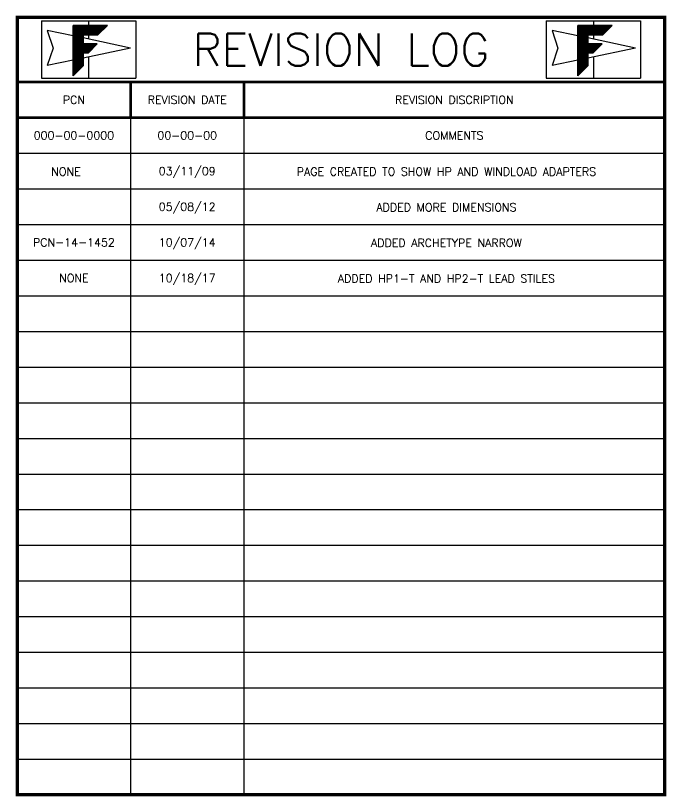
# Model space of a CAD drawing. Extents: x -26.6 to 43.3, y -2.7 to 27.6.
# Drawn here: x 23.17 to 43.27, y 3.45 to 27.55 of the extents above; entities that cross this region are included whole.
import ezdxf
from ezdxf.enums import TextEntityAlignment as Align

# ---------------------------------------------------------------- set-up
doc = ezdxf.new("R2010")
doc.units = 0
doc.header["$LTSCALE"] = 0.25
doc.header["$MEASUREMENT"] = 0
doc.layers.get('0').update_dxf_attribs({"linetype": 'CONTINUOUS'})
doc.layers.add('REVISION LOG', color=7, linetype='CONTINUOUS')
doc.styles.get("Standard").update_dxf_attribs({"font": 'simplex.shx'})

# ---------------------------------------------------------------- blocks, each defined once
blk = doc.blocks.new('*X2')
at = {"color": 0}
for p, q in [((7.2329, 10.2346), (7.4628, 10.4645)), ((7.2329, 10.2452), (7.4522, 10.4645)), ((7.2329, 10.2558), (7.4416, 10.4645)), ((7.2329, 10.2664), (7.431, 10.4645)), ((7.2329, 10.277), (7.4204, 10.4645)), ((7.2329, 10.2876), (7.4098, 10.4645)), ((7.2329, 10.2982), (7.3992, 10.4645)), ((7.2329, 10.3089), (7.3886, 10.4645)), ((7.2329, 10.3195), (7.378, 10.4645)), ((7.2329, 10.3301), (7.3674, 10.4645)), ((7.2329, 10.3407), (7.3568, 10.4645)), ((7.2329, 10.3513), (7.3462, 10.4645)), ((7.2329, 10.3619), (7.3356, 10.4645)), ((7.2329, 10.3725), (7.325, 10.4645)), ((7.2329, 10.3831), (7.3143, 10.4645)), ((7.2329, 10.3937), (7.3037, 10.4645)), ((7.2329, 10.4043), (7.2931, 10.4645)), ((7.2329, 10.4149), (7.2825, 10.4645)), ((7.2329, 10.4255), (7.2719, 10.4645)), ((7.2329, 10.4361), (7.2613, 10.4645)), ((7.2329, 10.4467), (7.2507, 10.4645)), ((7.2329, 10.4573), (7.2401, 10.4645)), ((7.3549, 10.3369), (7.2329, 10.4589)), ((7.3549, 10.3263), (7.2329, 10.4483)), ((7.3549, 10.3157), (7.2329, 10.4377)), ((7.3549, 10.3051), (7.2329, 10.4271)), ((7.3549, 10.2945), (7.2329, 10.4164)), ((7.3549, 10.3475), (7.2379, 10.4645)), ((7.3646, 10.3484), (7.2485, 10.4645)), ((7.3752, 10.3484), (7.2591, 10.4645)), ((7.3858, 10.3484), (7.2697, 10.4645)), ((7.3965, 10.3484), (7.2803, 10.4645)), ((7.4071, 10.3484), (7.2909, 10.4645)), ((7.4177, 10.3484), (7.3015, 10.4645)), ((7.4283, 10.3484), (7.3122, 10.4645)), ((7.4389, 10.3484), (7.3228, 10.4645)), ((7.4495, 10.3484), (7.3334, 10.4645)), ((7.4601, 10.3484), (7.344, 10.4645)), ((7.4707, 10.3484), (7.3546, 10.4645)), ((7.3573, 10.3484), (7.4734, 10.4645)), ((7.4813, 10.3484), (7.3652, 10.4645)), ((7.3679, 10.3484), (7.4841, 10.4645)), ((7.4919, 10.3484), (7.3758, 10.4645)), ((7.3785, 10.3484), (7.4947, 10.4645)), ((7.5025, 10.3484), (7.3864, 10.4645)), ((7.3892, 10.3484), (7.5053, 10.4645)), ((7.5131, 10.3484), (7.397, 10.4645)), ((7.3998, 10.3484), (7.5159, 10.4645)), ((7.5237, 10.3484), (7.4076, 10.4645)), ((7.4104, 10.3484), (7.5265, 10.4645)), ((7.5343, 10.3484), (7.4182, 10.4645)), ((7.421, 10.3484), (7.5371, 10.4645)), ((7.5422, 10.3511), (7.4288, 10.4645)), ((7.4316, 10.3484), (7.5477, 10.4645)), ((7.5476, 10.3564), (7.4394, 10.4645)), ((7.4422, 10.3484), (7.5583, 10.4645)), ((7.5529, 10.3617), (7.45, 10.4645)), ((7.4528, 10.3484), (7.5689, 10.4645)), ((7.5582, 10.367), (7.4606, 10.4645)), ((7.4634, 10.3484), (7.5795, 10.4645)), ((7.5635, 10.3723), (7.4713, 10.4645)), ((7.474, 10.3484), (7.5901, 10.4645)), ((7.5688, 10.3776), (7.4819, 10.4645)), ((7.4846, 10.3484), (7.6007, 10.4645)), ((7.5741, 10.3829), (7.4925, 10.4645)), ((7.4952, 10.3484), (7.6113, 10.4645)), ((7.5794, 10.3882), (7.5031, 10.4645)), ((7.5058, 10.3484), (7.6219, 10.4645)), ((7.5847, 10.3935), (7.5137, 10.4645)), ((7.5164, 10.3484), (7.6325, 10.4645)), ((7.59, 10.3988), (7.5243, 10.4645)), ((7.527, 10.3484), (7.6432, 10.4645)), ((7.5953, 10.4041), (7.5349, 10.4645)), ((7.5376, 10.3484), (7.6538, 10.4645)), ((7.6006, 10.4094), (7.5455, 10.4645)), ((7.6059, 10.4147), (7.5561, 10.4645)), ((7.6112, 10.42), (7.5667, 10.4645)), ((7.6165, 10.4253), (7.5773, 10.4645)), ((7.6218, 10.4306), (7.5879, 10.4645)), ((7.6271, 10.4359), (7.5985, 10.4645)), ((7.6324, 10.4412), (7.6091, 10.4645)), ((7.6377, 10.4465), (7.6197, 10.4645)), ((7.643, 10.4519), (7.6304, 10.4645)), ((7.6483, 10.4572), (7.641, 10.4645)), ((7.6536, 10.4625), (7.6516, 10.4645)), ((7.3549, 10.2839), (7.2329, 10.4058)), ((7.3549, 10.2733), (7.2329, 10.3952)), ((7.3549, 10.2627), (7.2329, 10.3846)), ((7.3549, 10.2521), (7.2329, 10.374)), ((7.3549, 10.2415), (7.2329, 10.3634)), ((7.4404, 10.1454), (7.2329, 10.3528)), ((7.2329, 10.224), (7.3549, 10.3459)), ((7.4351, 10.1401), (7.2329, 10.3422)), ((7.2329, 10.2134), (7.3549, 10.3353)), ((7.4298, 10.1348), (7.2329, 10.3316)), ((7.2329, 10.2028), (7.3549, 10.3247)), ((7.4245, 10.1295), (7.2329, 10.321)), ((7.2329, 10.1922), (7.3549, 10.3141)), ((7.4159, 10.1274), (7.2329, 10.3104)), ((7.2329, 10.1816), (7.3549, 10.3035)), ((7.4053, 10.1274), (7.2329, 10.2998)), ((7.2329, 10.171), (7.3549, 10.2929)), ((7.3947, 10.1274), (7.2329, 10.2892)), ((7.2329, 10.1604), (7.3549, 10.2823)), ((7.3841, 10.1274), (7.2329, 10.2786)), ((7.2329, 10.1498), (7.3549, 10.2717)), ((7.3735, 10.1274), (7.2329, 10.268)), ((7.2329, 10.1391), (7.3549, 10.2611)), ((7.3629, 10.1274), (7.2329, 10.2574)), ((7.2329, 10.1285), (7.3549, 10.2505)), ((7.3549, 10.1248), (7.2329, 10.2467)), ((7.2329, 10.1179), (7.3549, 10.2399)), ((7.3549, 10.1142), (7.2329, 10.2361)), ((7.2329, 10.0119), (7.4571, 10.236)), ((7.2329, 10.0225), (7.4465, 10.236)), ((7.2329, 10.0331), (7.4359, 10.236)), ((7.2329, 10.0437), (7.4253, 10.236)), ((7.2329, 10.0543), (7.4147, 10.236)), ((7.2329, 10.0649), (7.4041, 10.236)), ((7.2329, 10.0755), (7.3935, 10.236)), ((7.2329, 10.0861), (7.3828, 10.236)), ((7.2329, 10.0967), (7.3722, 10.236)), ((7.2329, 10.1073), (7.3616, 10.236)), ((7.3549, 10.1036), (7.2329, 10.2255)), ((7.3591, 10.1274), (7.4677, 10.236)), ((7.4457, 10.1507), (7.3603, 10.236)), ((7.3697, 10.1274), (7.4783, 10.236)), ((7.451, 10.156), (7.3709, 10.236)), ((7.3803, 10.1274), (7.4889, 10.236)), ((7.4563, 10.1613), (7.3815, 10.236)), ((7.3909, 10.1274), (7.4995, 10.236)), ((7.4616, 10.1666), (7.3921, 10.236)), ((7.4015, 10.1274), (7.5101, 10.236)), ((7.4669, 10.1719), (7.4028, 10.236)), ((7.4121, 10.1274), (7.5207, 10.236)), ((7.4722, 10.1772), (7.4134, 10.236)), ((7.4775, 10.1825), (7.424, 10.236)), ((7.4828, 10.1878), (7.4346, 10.236)), ((7.4881, 10.1931), (7.4452, 10.236)), ((7.4934, 10.1984), (7.4558, 10.236)), ((7.4987, 10.2037), (7.4664, 10.236)), ((7.504, 10.209), (7.477, 10.236)), ((7.5093, 10.2143), (7.4876, 10.236)), ((7.5146, 10.2196), (7.4982, 10.236)), ((7.5199, 10.2249), (7.5088, 10.236)), ((7.5252, 10.2302), (7.5194, 10.236)), ((7.5305, 10.2355), (7.53, 10.236)), ((7.3549, 10.093), (7.2329, 10.2149)), ((7.3549, 10.0824), (7.2329, 10.2043)), ((7.3549, 10.0718), (7.2329, 10.1937)), ((7.3549, 10.0612), (7.2329, 10.1831)), ((7.3549, 10.0506), (7.2329, 10.1725)), ((7.3549, 10.0399), (7.2329, 10.1619)), ((7.3549, 10.0293), (7.2329, 10.1513)), ((7.3549, 10.0187), (7.2329, 10.1407)), ((7.3549, 10.0081), (7.2329, 10.1301)), ((7.2329, 10.0013), (7.3549, 10.1232)), ((7.3549, 9.9975), (7.2329, 10.1195)), ((7.2329, 9.9907), (7.3549, 10.1126)), ((7.3549, 9.9869), (7.2329, 10.1089)), ((7.2329, 9.98), (7.3549, 10.102)), ((7.3549, 9.9763), (7.2329, 10.0983)), ((7.2329, 9.9694), (7.3549, 10.0914)), ((7.3549, 9.9657), (7.2329, 10.0876)), ((7.2329, 9.9588), (7.3549, 10.0808)), ((7.3501, 9.9599), (7.2329, 10.077)), ((7.2329, 9.9482), (7.3549, 10.0702)), ((7.3448, 9.9546), (7.2329, 10.0664)), ((7.2329, 9.9376), (7.3549, 10.0596)), ((7.3395, 9.9493), (7.2329, 10.0558)), ((7.2329, 9.927), (7.3549, 10.049)), ((7.3342, 9.944), (7.2329, 10.0452)), ((7.2329, 9.9164), (7.3549, 10.0383)), ((7.3289, 9.9387), (7.2329, 10.0346)), ((7.2329, 9.9058), (7.3549, 10.0277)), ((7.3236, 9.9334), (7.2329, 10.024)), ((7.2329, 9.8952), (7.3549, 10.0171)), ((7.3183, 9.9281), (7.2329, 10.0134)), ((7.2329, 9.8846), (7.3549, 10.0065)), ((7.313, 9.9228), (7.2329, 10.0028)), ((7.2329, 9.874), (7.3549, 9.9959)), ((7.3077, 9.9175), (7.2329, 9.9922)), ((7.2329, 9.8634), (7.3549, 9.9853)), ((7.3024, 9.9122), (7.2329, 9.9816)), ((7.2329, 9.8528), (7.3549, 9.9747)), ((7.2971, 9.9069), (7.2329, 9.971)), ((7.2918, 9.9015), (7.2329, 9.9604)), ((7.2865, 9.8962), (7.2329, 9.9498)), ((7.2811, 9.8909), (7.2329, 9.9392)), ((7.2758, 9.8856), (7.2329, 9.9285)), ((7.2705, 9.8803), (7.2329, 9.9179)), ((7.2652, 9.875), (7.2329, 9.9073)), ((7.2599, 9.8697), (7.2329, 9.8967)), ((7.2546, 9.8644), (7.2329, 9.8861)), ((7.2493, 9.8591), (7.2329, 9.8755)), ((7.244, 9.8538), (7.2329, 9.8649)), ((7.2387, 9.8485), (7.2329, 9.8543)), ((7.2334, 9.8432), (7.2329, 9.8437))]:
    blk.add_line(p, q, dxfattribs=at)
blk = doc.blocks.new('Revision Log')
at = {"layer": 'REVISION LOG', "color": 151}
for p, q in [((0.6875, -0.0287), (1.4153, -0.0287)), ((0.6875, -0.0287), (0.6875, -0.4713)), ((1.0514, -0.0287), (1.0514, -0.0633)), ((1.4153, -0.0287), (1.4153, -0.4713)), ((4.5847, -0.0287), (5.3125, -0.0287)), ((4.5847, -0.0287), (4.5847, -0.4713)), ((4.9486, -0.0287), (4.9486, -0.0633)), ((5.3125, -0.0287), (5.3125, -0.4713)), ((1.0514, -0.1359), (1.0514, -0.1693)), ((4.9486, -0.1359), (4.9486, -0.1693)), ((1.0514, -0.3057), (1.0514, -0.4713)), ((4.9486, -0.3057), (4.9486, -0.4713)), ((0.6875, -0.4713), (1.4153, -0.4713)), ((4.5847, -0.4713), (5.3125, -0.4713))]:
    blk.add_line(p, q, dxfattribs=at)
at = {"layer": 'REVISION LOG', "color": 1}
for p, q in [((0.9319, -0.1442), (0.7322, -0.1023)), ((0.7322, -0.1023), (0.7772, -0.2375)), ((4.8292, -0.1442), (4.6294, -0.1023)), ((4.6294, -0.1023), (4.6744, -0.2375)), ((1.3755, -0.2375), (1.0082, -0.1603)), ((5.2728, -0.2375), (4.9054, -0.1603)), ((0.7772, -0.2375), (0.7322, -0.3729)), ((1.3755, -0.2375), (1.0082, -0.3148)), ((4.6744, -0.2375), (4.6294, -0.3729)), ((5.2728, -0.2375), (4.9054, -0.3148)), ((0.9319, -0.3308), (0.7322, -0.3729)), ((4.8292, -0.3308), (4.6294, -0.3729))]:
    blk.add_line(p, q, dxfattribs=at)
at = {"layer": 'REVISION LOG'}
for p, q in [((2.25, -0.5), (2.25, -6)), ((1.375, -0.775), (1.375, -6)), ((0.5, -1.05), (5.5, -1.05)), ((0.5, -1.325), (5.5, -1.325)), ((0.5, -1.6), (5.5, -1.6)), ((0.5, -1.875), (5.5, -1.875)), ((0.5, -2.15), (5.5, -2.15)), ((0.5, -2.425), (5.5, -2.425)), ((0.5, -2.7), (5.5, -2.7)), ((0.5, -2.975), (5.5, -2.975)), ((0.5, -3.25), (5.5, -3.25)), ((0.5, -3.525), (5.5, -3.525)), ((0.5, -3.8), (5.5, -3.8)), ((0.5, -4.075), (5.5, -4.075)), ((0.5, -4.35), (5.5, -4.35)), ((0.5, -4.625), (5.5, -4.625)), ((0.5, -4.9), (5.5, -4.9)), ((0.5, -5.175), (5.5, -5.175)), ((0.5, -5.45), (5.5, -5.45)), ((0.5, -5.725), (5.5, -5.725))]:
    blk.add_line(p, q, dxfattribs=at)
at = {"layer": 'REVISION LOG', "const_width": 0.025}
blk.add_lwpolyline([(5.5, -6), (5.5, 0), (0.5, 0), (0.5, -6), (5.5, -6), (5.5, -6)], close=True, dxfattribs=at)
at = {"layer": 'REVISION LOG', "color": 151}
for points in [[(1.0082, -0.3757), (1.0082, -0.274), (1.0504, -0.274), (1.0082, -0.274), (1.0082, -0.3757), (0.9319, -0.4519), (0.9319, -0.0633), (1.1962, -0.0633), (1.1236, -0.1359), (1.0082, -0.1359), (1.0082, -0.2061), (1.1182, -0.2061), (1.0082, -0.2061), (1.0082, -0.1359), (1.1236, -0.1359), (1.1962, -0.0633), (0.9319, -0.0633), (0.9319, -0.4519), (1.0082, -0.3757), (1.0082, -0.274), (1.0504, -0.274), (1.1182, -0.2061), (1.0082, -0.2061), (1.0082, -0.1359), (1.1236, -0.1359), (1.1962, -0.0633), (0.9319, -0.0633), (0.9319, -0.4519)], [(4.9054, -0.3757), (4.9054, -0.274), (4.9476, -0.274), (4.9054, -0.274), (4.9054, -0.3757), (4.8292, -0.4519), (4.8292, -0.0633), (5.0934, -0.0633), (5.0208, -0.1359), (4.9054, -0.1359), (4.9054, -0.2061), (5.0155, -0.2061), (4.9054, -0.2061), (4.9054, -0.1359), (5.0208, -0.1359), (5.0934, -0.0633), (4.8292, -0.0633), (4.8292, -0.4519), (4.9054, -0.3757), (4.9054, -0.274), (4.9476, -0.274), (5.0155, -0.2061), (4.9054, -0.2061), (4.9054, -0.1359), (5.0208, -0.1359), (5.0934, -0.0633), (4.8292, -0.0633), (4.8292, -0.4519)]]:
    blk.add_lwpolyline(points, close=True, dxfattribs=at)
at = {"layer": 'REVISION LOG', "const_width": 0.02}
for points in [[(0.5, -0.5), (5.5, -0.5)], [(1.375, -0.5), (1.375, -0.775)], [(2.25, -0.5), (2.25, -0.775)], [(0.5, -0.775), (5.5, -0.775)]]:
    blk.add_lwpolyline(points, dxfattribs=at)
at = {"layer": 'REVISION LOG', "color": 151, "xscale": 0.625, "yscale": 0.625, "zscale": 0.625}
for p in [(-3.5886, -6.6036), (0.3086, -6.6036)]:
    blk.add_blockref('*X2', p, dxfattribs=at)
at = {"layer": 'REVISION LOG'}
for s, height, p in [('REVISION LOG', 0.25, (3, -0.25)), ('PCN', 0.0625, (0.9375, -0.6375)), ('REVISION DATE', 0.0625, (1.8125, -0.6375)), ('REVISION DISCRIPTION', 0.0625, (3.875, -0.6375)), ('000-00-0000', 0.0625, (0.9375, -0.9125)), ('00-00-00', 0.0625, (1.8125, -0.9125)), ('COMMENTS', 0.0625, (3.875, -0.9125))]:
    blk.add_text(s, height=height, dxfattribs=at).set_placement(p, align=Align.MIDDLE_CENTER)

msp = doc.modelspace()

# ---------------------------------------------------------------- block references
at = {"xscale": 4, "yscale": 4, "zscale": 4}
msp.add_blockref('Revision Log', (21.216, 27.502), dxfattribs=at)

# ---------------------------------------------------------------- texts
at = {"layer": 'REVISION LOG'}
for s, p in [('03/11/09', (28.466, 22.752)), ('NONE', (24.722, 22.735)), ('PAGE CREATED TO SHOW HP AND WINDLOAD ADAPTERS', (36.472, 22.735)), ('05/08/12', (28.466, 21.652)), ('ADDED MORE DIMENSIONS', (36.472, 21.635)), ('PCN-14-1452', (24.966, 20.552)), ('10/07/14', (28.466, 20.552)), ('ADDED ARCHETYPE NARROW', (36.472, 20.535)), ('NONE', (24.966, 19.452)), ('10/18/17', (28.466, 19.452)), ('ADDED HP1-T AND HP2-T LEAD STILES', (36.472, 19.435))]:
    msp.add_text(s, height=0.25, dxfattribs=at).set_placement(p, align=Align.MIDDLE_CENTER)

doc.saveas('drawing.dxf')
